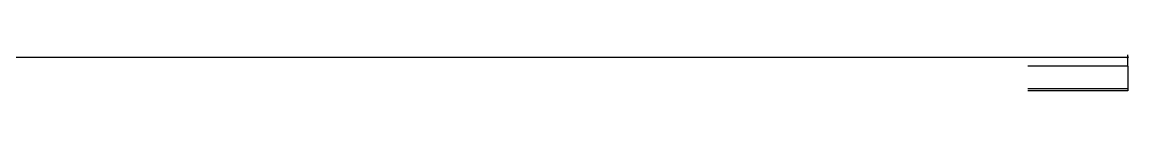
# Model space of a CAD drawing. Header units: millimetres. Extents: x 4 to 10429, y 4 to 145.
# Drawn here: x 2660 to 5316, y 45 to 135 of the extents above; entities that cross this region are included whole.
import ezdxf

# ---------------------------------------------------------------- set-up
doc = ezdxf.new("R2010")
doc.units = ezdxf.units.MM
doc.linetypes.add('DXK_LINE_DOT2', pattern=[3.9198, 1.9599, -1.9599])
doc.layers.add('MÅLSÆTNING', color=7, linetype='Continuous')
doc.layers.add('STÅL', color=7, linetype='Continuous')

msp = doc.modelspace()

# ---------------------------------------------------------------- linework, layer by layer
at = {"layer": 'MÅLSÆTNING', "color": 7, "linetype": 'Continuous'}
for p, q in [((23.2, 125.4), (5313.3, 125.4)), ((5311, 124.5), (5315.5, 126.3)), ((5313.3, 106), (5313.3, 130.7))]:
    msp.add_line(p, q, dxfattribs=at)
at = {"layer": 'STÅL', "color": 2, "linetype": 'Continuous'}
for p, q in [((5073.3, 104.5), (5313.3, 104.5)), ((5313.3, 104.5), (5313.3, 44.5)), ((5313.3, 49.5), (5073.3, 49.5)), ((5313.3, 44.5), (5073.3, 44.5))]:
    msp.add_line(p, q, dxfattribs=at)
at = {"layer": 'STÅL', "color": 7, "linetype": 'DXK_LINE_DOT2'}
msp.add_line((5313.3, 104.3), (5313.3, 102.7), dxfattribs=at)

# ---------------------------------------------------------------- next in the draw order: wipeouts: each hides what was drawn before it
at = {"color": 0}
msp.add_wipeout([(5081, 126.5), (5081, 134.9), (255.5, 134.9), (255.5, 126.5)], dxfattribs=at).dxf.layer = 'MÅLSÆTNING'

doc.saveas('drawing.dxf')
